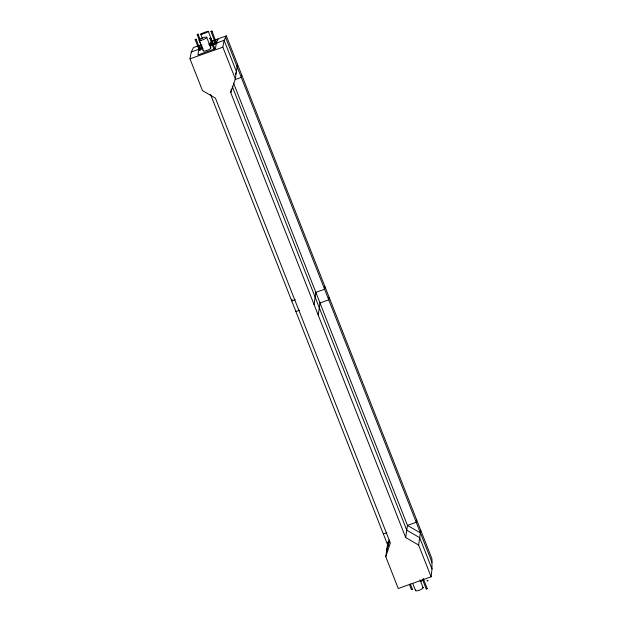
<?xml version="1.0" encoding="UTF-8"?>
<svg xmlns="http://www.w3.org/2000/svg" width="622" height="622" viewBox="0 0 622 622"><rect width="100%" height="100%" fill="white"/><g stroke="black" fill="none" stroke-linecap="round" stroke-linejoin="round"><path stroke-width="0.93" d="M388.602 543.768L387.903 541.995L385.757 556.713L398.251 588.498L431.116 576.819L431.995 568.974L431.925 558.696L226.338 35.874L211.729 41.06M431.116 576.819L418.622 545.043L405.692 537.563L230.746 92.662L231.283 88.985M230.746 92.662L235.349 78.955L237.495 64.237M241.663 74.834L241.289 77.392L235.147 79.569M291.975 299.213L291.726 300.924L295.232 299.68M314.056 304.516L315.828 292.363L324.591 289.246L324.964 286.688M318.223 315.113L319.996 302.953L328.758 299.843L329.131 297.285M405.692 537.563L407.464 525.403L233.584 83.208M416.6 519.735L416.227 522.293L407.464 525.403L420.394 532.883M418.622 545.043L420.767 530.325M385.757 556.713L390.352 543.006L215.414 98.113L202.484 90.625L189.982 58.849L191.249 51.976L193.473 47.544L200.774 44.947M235.349 78.955L222.847 47.179L224.114 40.306L226.338 35.874M235.497 74.337L236.422 71.6L224.114 40.306L209.505 45.492M387.529 544.561L389.061 539.989M389.59 541.132L386.83 549.358L387.529 551.146M411.43 589.586L412.409 589.267L410.326 583.988M427.197 588.606L426.241 588.964L427.197 588.544L423.388 578.927M199.304 50.226L200.261 49.853L199.343 50.281L195.145 39.583L196.109 39.194M209.754 38.362L210.656 38.028L214.854 48.617L213.898 49.006L214.831 48.586M199.468 47.56L200.719 45.53M209.567 44.496L216.573 42.008L218.244 39.303L212.11 41.48M412.402 589.283L411.437 589.64L409.338 584.338M198.123 34.218L200.012 39.248M216.044 42.078L215.111 42.42L216.059 42.039L212.016 31.116M201.847 45.313L201.271 45.499L201.847 45.204M202.554 46.984L199.048 48.236L199.592 49.69M191.249 51.976L202.204 48.088M203.137 48.594L198.752 50.149L197.874 54.93L215.399 48.703L216.285 43.929L210.15 46.106M189.982 58.849L222.847 47.179M295.893 311.513L299.4 310.269M383.362 533.964L386.868 532.72M197.19 34.56L198.107 34.179L197.205 34.505L201.217 45.484M210.671 37.926L209.738 38.269L213.867 48.967M195.191 39.621L196.124 39.248L200.284 49.884M422.4 579.276L426.226 588.925M420.021 579.836L423.154 587.728M412.697 583.436L415.48 590.449M225.498 37.242L432.018 562.436M431.995 568.974L419.694 537.68L406.765 530.201L232.177 86.201M210.547 94.474L388.229 546.349M206.761 37.413L210.912 48.065M199.087 40.135L203.246 50.794M216.573 42.008L217.117 43.462M211.029 31.465L215.095 42.405M208.424 31.473L212.483 42.405M200.75 34.194L202.313 38.401M423.652 578.825A4.105 1.532 -22.6 0 1 420.208 581.687M422.602 587.3A4.105 1.073 -21.6 0 1 419.57 590.138A4.105 1.073 -21.6 0 1 415.799 589.92M211.853 42.335A4.105 0.428 -20.4 0 1 212.04 42.739A4.105 0.428 -20.4 0 1 208.627 44.232M210.399 42.716A4.105 0.428 -20.4 0 1 210.734 42.615M210.57 47.738A4.105 0.91 -21.3 0 1 206.885 50.475A4.105 0.91 -21.3 0 1 203.759 50.157M427.081 580.878L428.06 580.528L427.081 580.855M211.068 31.442L212.001 31.1L211.083 31.427M202.648 33.938A4.105 0.428 -20.4 0 0 208.44 31.419A4.105 0.428 -20.4 0 0 202.679 33.129A4.105 0.428 -20.4 0 0 202.648 33.938M201.139 40.298A4.105 0.91 -21.3 0 0 206.761 37.32A4.105 0.91 -21.3 0 0 200.875 38.704A4.105 0.91 -21.3 0 0 201.139 40.298"/></g></svg>
